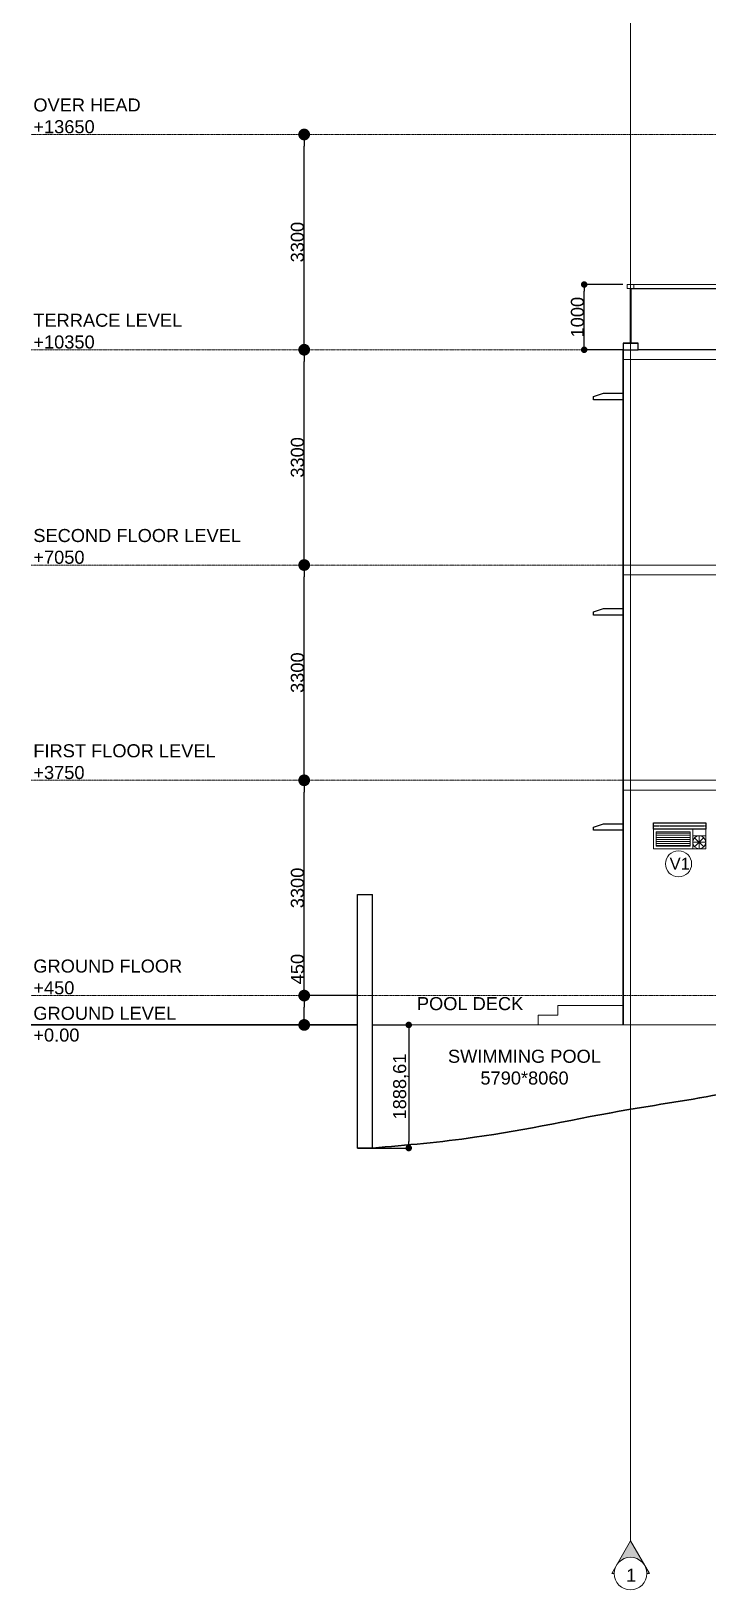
# Model space of a CAD drawing. Header units: millimetres. Extents: x -425671 to 598394, y -194194 to 343585.
# Drawn here: x 35039 to 45408, y 228082 to 251976 of the extents above; entities that cross this region are included whole.
import ezdxf

# ---------------------------------------------------------------- set-up
doc = ezdxf.new("R2010")
doc.units = ezdxf.units.MM
for name, pattern in [('ACAD_ISO10W100', [18, 12, -3, 0, -3]), ('DOT3', [0.06, 0, -0.06]), ('HIDDEN', [9.525, 6.35, -3.175])]:
    doc.linetypes.add(name, pattern=pattern)
for name, color, linetype, lineweight in [('230mm Wall', 250, 'Continuous', 25), ('C TEXT', 30, 'Continuous', 13), ('Centre line', 30, 'Continuous', 9), ('Glass', 4, 'Continuous', 5), ('GROUND', 250, 'Continuous', 30), ('Hidden', 250, 'Continuous', 5), ('Level', 250, 'Continuous', 13), ('Railing', 250, 'Continuous', 9), ('S-DIM', 30, 'Continuous', 13), ('Swiming Deck', 33, 'Continuous', 13), ('TEXT', 30, 'DOT3', 9), ('VENT', 250, 'Continuous', 9)]:
    doc.layers.add(name, color=color, linetype=linetype, lineweight=lineweight)
doc.layers.add('Slab', color=250, linetype='Continuous')
doc.styles.get("Standard").update_dxf_attribs({"font": 'arial.ttf'})
doc.dimstyles.new('ISO-25', dxfattribs={"dimtxt": 200, "dimasz": 180, "dimexe": 1.25, "dimexo": 0.625, "dimtad": 1, "dimtxsty": 'Standard', "dimblk": 'DOT', "dimcen": 2.5, "dimadec": 0, "dimazin": 0, "dimtfac": 1, "dimtmove": 0, "dimatfit": 3, "dimfxl": 0, "dimarcsym": 0})

# ---------------------------------------------------------------- blocks, each defined once
blk = doc.blocks.new('VENT 2')
at = {"layer": 'Glass', "linetype": 'Continuous'}
h = blk.add_hatch(dxfattribs=at)
h.set_pattern_fill('ANSI31', color=256, scale=10, angle=315)
h.paths.add_polyline_path([(541528, -469668), (541528, -469448), (541008, -469448), (541008, -469668)])
at = {"layer": 'VENT', "linetype": 'Continuous'}
for p, q in [((540768, -469608), (540968, -469608)), ((540940, -469538), (540796, -469677)), ((540797, -469537), (540939, -469678)), ((540868, -469508), (540868, -469708))]:
    blk.add_line(p, q, dxfattribs=at)
for points in [[(540768, -469708), (541568, -469708), (541568, -469408), (540768, -469408)], [(540768, -469408), (540968, -469408), (540968, -469708), (540768, -469708)], [(540768, -469408), (540968, -469408), (540968, -469508), (540768, -469508)], [(540968, -469408), (541568, -469408), (541568, -469708), (540968, -469708)], [(541008, -469448), (541528, -469448), (541528, -469668), (541008, -469668)], [(540768, -469708), (540968, -469708), (540968, -469508), (540768, -469508)]]:
    blk.add_lwpolyline(points, close=True, dxfattribs=at)
blk.add_circle((540868, -469608), 100, dxfattribs=at)
blk = doc.blocks.new('CC')
at = {"layer": 'C TEXT', "linetype": 'Continuous', "ltscale": 500}
h = blk.add_hatch(color=253, dxfattribs=at)
h.dxf.hatch_style = 1
edge = h.paths.add_edge_path()
edge.add_arc((2471483781, 936793033), 250, 180, 240)
edge.add_line((2471483656, 936792817), (2471483281, 936793033))
edge.add_line((2471483281, 936793033), (2471483656, 936793250))
edge.add_arc((2471483781, 936793033), 250, 120, 180)
h = blk.add_hatch(color=253, dxfattribs=at)
h.dxf.hatch_style = 1
h.paths.add_polyline_path([(2471483781, 936792745), (2471483781, 936792783, -0.131652), (2471483656, 936792817)])
h.paths.add_polyline_path([(2471483781, 936793322), (2471483656, 936793250, -0.131652), (2471483781, 936793283)])
for points in [[(2471483281, 936793033), (2471483781, 936793322)], [(2471483781, 936793283), (2471483781, 936793322)], [(2471483281, 936793033), (2471483781, 936792745)], [(2471483781, 936792745), (2471483781, 936792783)]]:
    blk.add_lwpolyline(points, dxfattribs=at)
blk.add_circle((2471483781, 936793033), 250, dxfattribs=at)
blk = doc.blocks.new('_Dot')
at = {"color": 0, "linetype": 'ByBlock', "lineweight": -2}
blk.add_line((-0.5, 0), (-1, 0), dxfattribs=at)
at = {"color": 0, "linetype": 'ByBlock', "const_width": 0.5}
blk.add_lwpolyline([(-0.25, 0, 1), (0.25, 0, 1)], format="xyb", close=True, dxfattribs=at)
blk = doc.blocks.new('*D267')
at = {"layer": 'Defpoints', "color": 0, "transparency": 16777216}
for p in [(43514, 248092), (44109, 248092), (44109, 247092)]:
    blk.add_point(p, dxfattribs=at)
at = {"layer": 'S-DIM', "color": 0, "lineweight": -2, "transparency": 16777216}
for p, q in [((44108, 248092), (43512, 248092)), ((43514, 247192), (43514, 247992)), ((44108, 247092), (43512, 247092))]:
    blk.add_line(p, q, dxfattribs=at)
at = {"layer": 'S-DIM', "color": 0, "lineweight": -2, "transparency": 16777216, "xscale": 100, "yscale": 100, "zscale": 100}
for p, rotation in [((43514, 248092), 90), ((43514, 247092), 270)]:
    blk.add_blockref('_Dot', p, dxfattribs=dict(at, rotation=rotation))
at = {"layer": 'S-DIM', "color": 0, "transparency": 16777216, "insert": (43411, 247592), "char_height": 200, "attachment_point": 5, "rotation": 90}
blk.add_mtext('1000', dxfattribs=at)
blk = doc.blocks.new('*D280')
at = {"layer": 'Defpoints', "color": 0, "transparency": 16777216}
for p in [(40269, 236742), (40269, 234854), (40825, 234854)]:
    blk.add_point(p, dxfattribs=at)
at = {"layer": 'S-DIM', "color": 0, "lineweight": -2, "transparency": 16777216}
for p, q in [((40270, 236742), (40826, 236742)), ((40825, 236642), (40825, 234954)), ((40270, 234854), (40826, 234854))]:
    blk.add_line(p, q, dxfattribs=at)
at = {"layer": 'S-DIM', "color": 0, "lineweight": -2, "transparency": 16777216, "xscale": 100, "yscale": 100, "zscale": 100}
for p, rotation in [((40825, 236742), 90), ((40825, 234854), 270)]:
    blk.add_blockref('_Dot', p, dxfattribs=dict(at, rotation=rotation))
at = {"layer": 'S-DIM', "color": 0, "transparency": 16777216, "insert": (40704, 235798), "char_height": 200, "attachment_point": 5, "rotation": 90}
blk.add_mtext('1888,61', dxfattribs=at)
blk = doc.blocks.new('V1')
at = {"layer": 'TEXT', "linetype": 'Continuous'}
blk.add_circle((547390, -493829), 200, dxfattribs=at)
at = {"layer": 'TEXT', "linetype": 'Continuous', "insert": (547254, -493737), "char_height": 180, "attachment_point": 1}
blk.add_mtext_dynamic_manual_height_columns('V1', width=2115.63, gutter_width=12.5, heights=[0], dxfattribs=at)
blk = doc.blocks.new('*D329')
at = {"layer": 'Defpoints', "color": 0, "transparency": 16777216}
for p in [(39223, 237192), (40039, 237192), (40039, 236742)]:
    blk.add_point(p, dxfattribs=at)
at = {"layer": 'S-DIM', "color": 0, "lineweight": -2, "transparency": 16777216}
for p, q in [((39223, 237192), (39223, 237823)), ((40038, 237192), (39222, 237192)), ((39223, 236922), (39223, 237012)), ((40038, 236742), (39222, 236742))]:
    blk.add_line(p, q, dxfattribs=at)
at = {"layer": 'S-DIM', "color": 0, "lineweight": -2, "transparency": 16777216, "xscale": 180, "yscale": 180, "zscale": 180}
for p, rotation in [((39223, 237192), 90), ((39223, 236742), 270)]:
    blk.add_blockref('_Dot', p, dxfattribs=dict(at, rotation=rotation))
at = {"layer": 'S-DIM', "color": 0, "transparency": 16777216, "insert": (39120, 237598), "char_height": 200, "attachment_point": 5, "rotation": 90}
blk.add_mtext('450', dxfattribs=at)
blk = doc.blocks.new('*D330')
at = {"layer": 'Defpoints', "color": 0, "transparency": 16777216}
for p in [(39223, 240492), (39223, 240492), (40039, 237192)]:
    blk.add_point(p, dxfattribs=at)
at = {"layer": 'S-DIM', "color": 0, "lineweight": -2, "transparency": 16777216}
for p, q in [((39224, 240492), (39224, 240492)), ((39223, 237372), (39223, 240312)), ((40038, 237192), (39222, 237192))]:
    blk.add_line(p, q, dxfattribs=at)
at = {"layer": 'S-DIM', "color": 0, "lineweight": -2, "transparency": 16777216, "xscale": 180, "yscale": 180, "zscale": 180}
for p, rotation in [((39223, 240492), 90), ((39223, 237192), 270)]:
    blk.add_blockref('_Dot', p, dxfattribs=dict(at, rotation=rotation))
at = {"layer": 'S-DIM', "color": 0, "transparency": 16777216, "insert": (39120, 238842), "char_height": 200, "attachment_point": 5, "rotation": 90}
blk.add_mtext('3300', dxfattribs=at)
blk = doc.blocks.new('*D331')
at = {"layer": 'Defpoints', "color": 0, "transparency": 16777216}
for p in [(39223, 243792), (39223, 243792), (39223, 240492)]:
    blk.add_point(p, dxfattribs=at)
at = {"layer": 'S-DIM', "color": 0, "lineweight": -2, "transparency": 16777216}
for p, q in [((39224, 243792), (39224, 243792)), ((39223, 240672), (39223, 243612)), ((39224, 240492), (39224, 240492))]:
    blk.add_line(p, q, dxfattribs=at)
at = {"layer": 'S-DIM', "color": 0, "lineweight": -2, "transparency": 16777216, "xscale": 180, "yscale": 180, "zscale": 180}
for p, rotation in [((39223, 243792), 90), ((39223, 240492), 270)]:
    blk.add_blockref('_Dot', p, dxfattribs=dict(at, rotation=rotation))
at = {"layer": 'S-DIM', "color": 0, "transparency": 16777216, "insert": (39120, 242142), "char_height": 200, "attachment_point": 5, "rotation": 90}
blk.add_mtext('3300', dxfattribs=at)
blk = doc.blocks.new('*D332')
at = {"layer": 'Defpoints', "color": 0, "transparency": 16777216}
for p in [(39223, 247092), (39223, 247092), (39223, 243792)]:
    blk.add_point(p, dxfattribs=at)
at = {"layer": 'S-DIM', "color": 0, "lineweight": -2, "transparency": 16777216}
for p, q in [((39224, 247092), (39224, 247092)), ((39223, 243972), (39223, 246912)), ((39224, 243792), (39224, 243792))]:
    blk.add_line(p, q, dxfattribs=at)
at = {"layer": 'S-DIM', "color": 0, "lineweight": -2, "transparency": 16777216, "xscale": 180, "yscale": 180, "zscale": 180}
for p, rotation in [((39223, 247092), 90), ((39223, 243792), 270)]:
    blk.add_blockref('_Dot', p, dxfattribs=dict(at, rotation=rotation))
at = {"layer": 'S-DIM', "color": 0, "transparency": 16777216, "insert": (39120, 245442), "char_height": 200, "attachment_point": 5, "rotation": 90}
blk.add_mtext('3300', dxfattribs=at)
blk = doc.blocks.new('*D333')
at = {"layer": 'Defpoints', "color": 0, "transparency": 16777216}
for p in [(39223, 250392), (39223, 250392), (39223, 247092)]:
    blk.add_point(p, dxfattribs=at)
at = {"layer": 'S-DIM', "color": 0, "lineweight": -2, "transparency": 16777216}
for p, q in [((39223, 247272), (39223, 250212)), ((39224, 250392), (39224, 250392)), ((39224, 247092), (39224, 247092))]:
    blk.add_line(p, q, dxfattribs=at)
at = {"layer": 'S-DIM', "color": 0, "lineweight": -2, "transparency": 16777216, "xscale": 180, "yscale": 180, "zscale": 180}
for p, rotation in [((39223, 250392), 90), ((39223, 247092), 270)]:
    blk.add_blockref('_Dot', p, dxfattribs=dict(at, rotation=rotation))
at = {"layer": 'S-DIM', "color": 0, "transparency": 16777216, "insert": (39120, 248742), "char_height": 200, "attachment_point": 5, "rotation": 90}
blk.add_mtext('3300', dxfattribs=at)

msp = doc.modelspace()

# ---------------------------------------------------------------- linework, layer by layer
at = {"layer": '230mm Wall'}
for p, q in [((44109.03, 236742.316), (44109.03, 247092.316)), ((44109.03, 247092.316), (44109.03, 236742.316)), ((40039.03, 234853.703), (40039.03, 238742.316)), ((40039.03, 238742.316), (40269.03, 238742.316)), ((40269.03, 234853.703), (40269.03, 238742.316))]:
    msp.add_line(p, q, dxfattribs=at)
at = {"layer": 'Centre line', "linetype": 'ACAD_ISO10W100', "ltscale": 0.6}
msp.add_line((44224.008, 228832.337), (44224.035, 260832.337), dxfattribs=at)
at = {"layer": 'Glass'}
for p, q in [((44219.03, 248032.316), (44219.03, 247192.316)), ((44229.03, 248032.316), (44229.03, 247192.316))]:
    msp.add_line(p, q, dxfattribs=at)
msp.add_lwpolyline([(44234.03, 247192.316), (44234.03, 248027.316), (49814.03, 248027.316), (49814.03, 247097.316), (44339.03, 247097.316)], dxfattribs=at)
at = {"layer": 'GROUND'}
for p, q in [((40039.03, 236742.316), (35039.03, 236742.316)), ((40269.03, 234853.703), (40039.03, 234853.703))]:
    msp.add_line(p, q, dxfattribs=at)
msp.add_spline([(46339.03, 235842.316), (45773.758, 235715.367), (44196.881, 235443.884), (41834.519, 235018.955), (40269.03, 234853.703)], degree=3, dxfattribs=at)
at = {"layer": 'Hidden', "linetype": 'HIDDEN', "ltscale": 0.3}
for p, q in [((50039.03, 250392.316), (35039.03, 250392.316)), ((44109.03, 247092.316), (35039.03, 247092.316)), ((44109.03, 243792.316), (35039.03, 243792.316)), ((44109.03, 240492.316), (35039.03, 240492.316)), ((50039.03, 237192.316), (35039.03, 237192.316))]:
    msp.add_line(p, q, dxfattribs=at)
at = {"layer": 'Hidden'}
for p, q in [((44109.03, 247092.316), (45614.03, 247092.316)), ((44109.03, 246942.316), (45614.03, 246942.316)), ((44109.03, 243792.316), (45614.03, 243792.316)), ((44109.03, 243642.316), (45614.03, 243642.316)), ((44109.03, 240492.316), (45614.03, 240492.316)), ((44109.03, 240342.316), (45614.03, 240342.316))]:
    msp.add_line(p, q, dxfattribs=at)
at = {"layer": 'Level'}
msp.add_lwpolyline([(42809.03, 236742.316), (42809.03, 236892.316), (43109.03, 236892.316), (43109.03, 237042.316), (44109.03, 237042.316)], dxfattribs=at)
at = {"layer": 'Railing'}
for p, q in [((44174.03, 248092.316), (44274.03, 248092.316)), ((44174.03, 248092.316), (44174.03, 248032.316)), ((44174.03, 248032.316), (44274.03, 248032.316)), ((44274.03, 248092.316), (44274.03, 248032.316)), ((44274.03, 248092.316), (49819.03, 248092.316)), ((44274.03, 248032.316), (49819.03, 248032.316))]:
    msp.add_line(p, q, dxfattribs=at)
at = {"layer": 'Slab'}
msp.add_line((44109.03, 247192.316), (44339.03, 247192.316), dxfattribs=at)
at = {"layer": 'Slab', "ltscale": 0.2}
for points in [[(44109.03, 247092.316), (44339.03, 247092.316), (44339.03, 247192.316), (44109.03, 247192.316)], [(43659.03, 246325.97), (43659.03, 246375.97), (43809.03, 246425.97), (44109.03, 246425.97), (44109.03, 246325.97)], [(43659.03, 243025.97), (43659.03, 243075.97), (43809.03, 243125.97), (44109.03, 243125.97), (44109.03, 243025.97)], [(43659.03, 239725.97), (43659.03, 239775.97), (43809.03, 239825.97), (44109.03, 239825.97), (44109.03, 239725.97)], [(45376.53, 239742.316), (44576.53, 239742.316), (44576.53, 239842.316), (45376.53, 239842.316)]]:
    msp.add_lwpolyline(points, close=True, dxfattribs=at)
at = {"layer": 'Slab', "linetype": 'HIDDEN', "ltscale": 0.2}
msp.add_lwpolyline([(45376.53, 239742.316), (44576.53, 239742.316), (44576.53, 239792.316), (45376.53, 239792.316)], close=True, dxfattribs=at)
at = {"layer": 'Swiming Deck'}
msp.add_line((40269.03, 236742.316), (47839.03, 236742.316), dxfattribs=at)

# ---------------------------------------------------------------- block references
at = {"layer": 'C TEXT', "linetype": 'Continuous', "rotation": 270}
msp.add_blockref('CC', (-936748809.439, 2471712113.135), dxfattribs=at)
at = {"layer": 'Level', "linetype": 'Continuous', "lineweight": 9}
msp.add_blockref('V1', (-502429.917, 733040.647), dxfattribs=at)
at = {"layer": 'VENT', "linetype": 'Continuous', "xscale": -1}
msp.add_blockref('VENT 2', (586144.771, 709149.916), dxfattribs=at)

# ---------------------------------------------------------------- texts
at = {"layer": 'C TEXT', "linetype": 'Continuous', "ltscale": 500, "insert": (44155.862, 228406.007), "char_height": 200, "attachment_point": 1}
msp.add_mtext_dynamic_manual_height_columns('1', width=187.8802, gutter_width=12.5, heights=[0], dxfattribs=at)
at = {"layer": 'TEXT', "linetype": 'Continuous', "char_height": 200, "attachment_point": 1}
for s, width, heights, insert in [('OVER HEAD\\P+13650', 3282.61007, [1374.087], (35072.007, 250944.626)), ('TERRACE LEVEL\\P+10350', 3282.61007, [1374.087], (35072.007, 247644.626)), ('SECOND FLOOR LEVEL\\P+7050', 3282.61007, [1374.087], (35072.007, 244344.626)), ('FIRST FLOOR LEVEL\\P+3750', 3282.61007, [1374.087], (35072.007, 241044.626)), ('GROUND FLOOR\\P+450', 3282.61007, [1374.087], (35072.007, 237744.626)), ('POOL DECK', 3282.61007, [1374.087], (40950.135, 237168.604)), ('GROUND LEVEL\\P+0.00', 3282.61007, [1374.087], (35072.007, 237020.267)), ('\\pi243.89703;SWIMMING POOL\\P\\pi741.16852;5790*8060', 2809.21289, [2004.708], (41182.296, 236361.531))]:
    msp.add_mtext_dynamic_manual_height_columns(s, width=width, gutter_width=12.5, heights=heights, dxfattribs=dict(at, insert=insert))

# ---------------------------------------------------------------- dimensions: what is measured, and where the dimension line sits
at = {"layer": 'S-DIM'}
for base, p1, p2, override, picture, middle in [((39222.945, 250392.316), (39222.945, 247092.316), (39222.945, 250392.316), {"dimtmove": 1}, '*D333', (39120.137, 248742.316)), ((43513.61, 248092.316), (44109.03, 247092.316), (44109.03, 248092.316), {"dimasz": 100}, '*D267', (43410.871, 247592.316)), ((39222.945, 247092.316), (39222.945, 243792.316), (39222.945, 247092.316), {"dimtmove": 1}, '*D332', (39120.137, 245442.316)), ((39222.945, 243792.316), (39222.945, 240492.316), (39222.945, 243792.316), {"dimtmove": 1}, '*D331', (39120.137, 242142.316)), ((39222.945, 240492.316), (40039.03, 237192.316), (39222.945, 240492.316), {"dimtmove": 1}, '*D330', (39120.137, 238842.316)), ((40824.538, 234853.703), (40269.03, 236742.316), (40269.03, 234853.703), {"dimasz": 100}, '*D280', (40703.722, 235798.01))]:
    dim = msp.add_linear_dim(base=base, p1=p1, p2=p2, angle=90, dimstyle='ISO-25', override=override, dxfattribs=at)
    dim.commit()
    dim.dimension.update_dxf_attribs({"geometry": picture, "text_midpoint": middle})
dim = msp.add_linear_dim(base=(39222.945, 237192.316), p1=(40039.03, 236742.316), p2=(40039.03, 237192.316), angle=90, dimstyle='ISO-25', dxfattribs=at)
dim.commit()
dim.dimension.update_dxf_attribs({"geometry": '*D329', "text_midpoint": (39120.205, 237597.566)})

doc.saveas('drawing.dxf')
